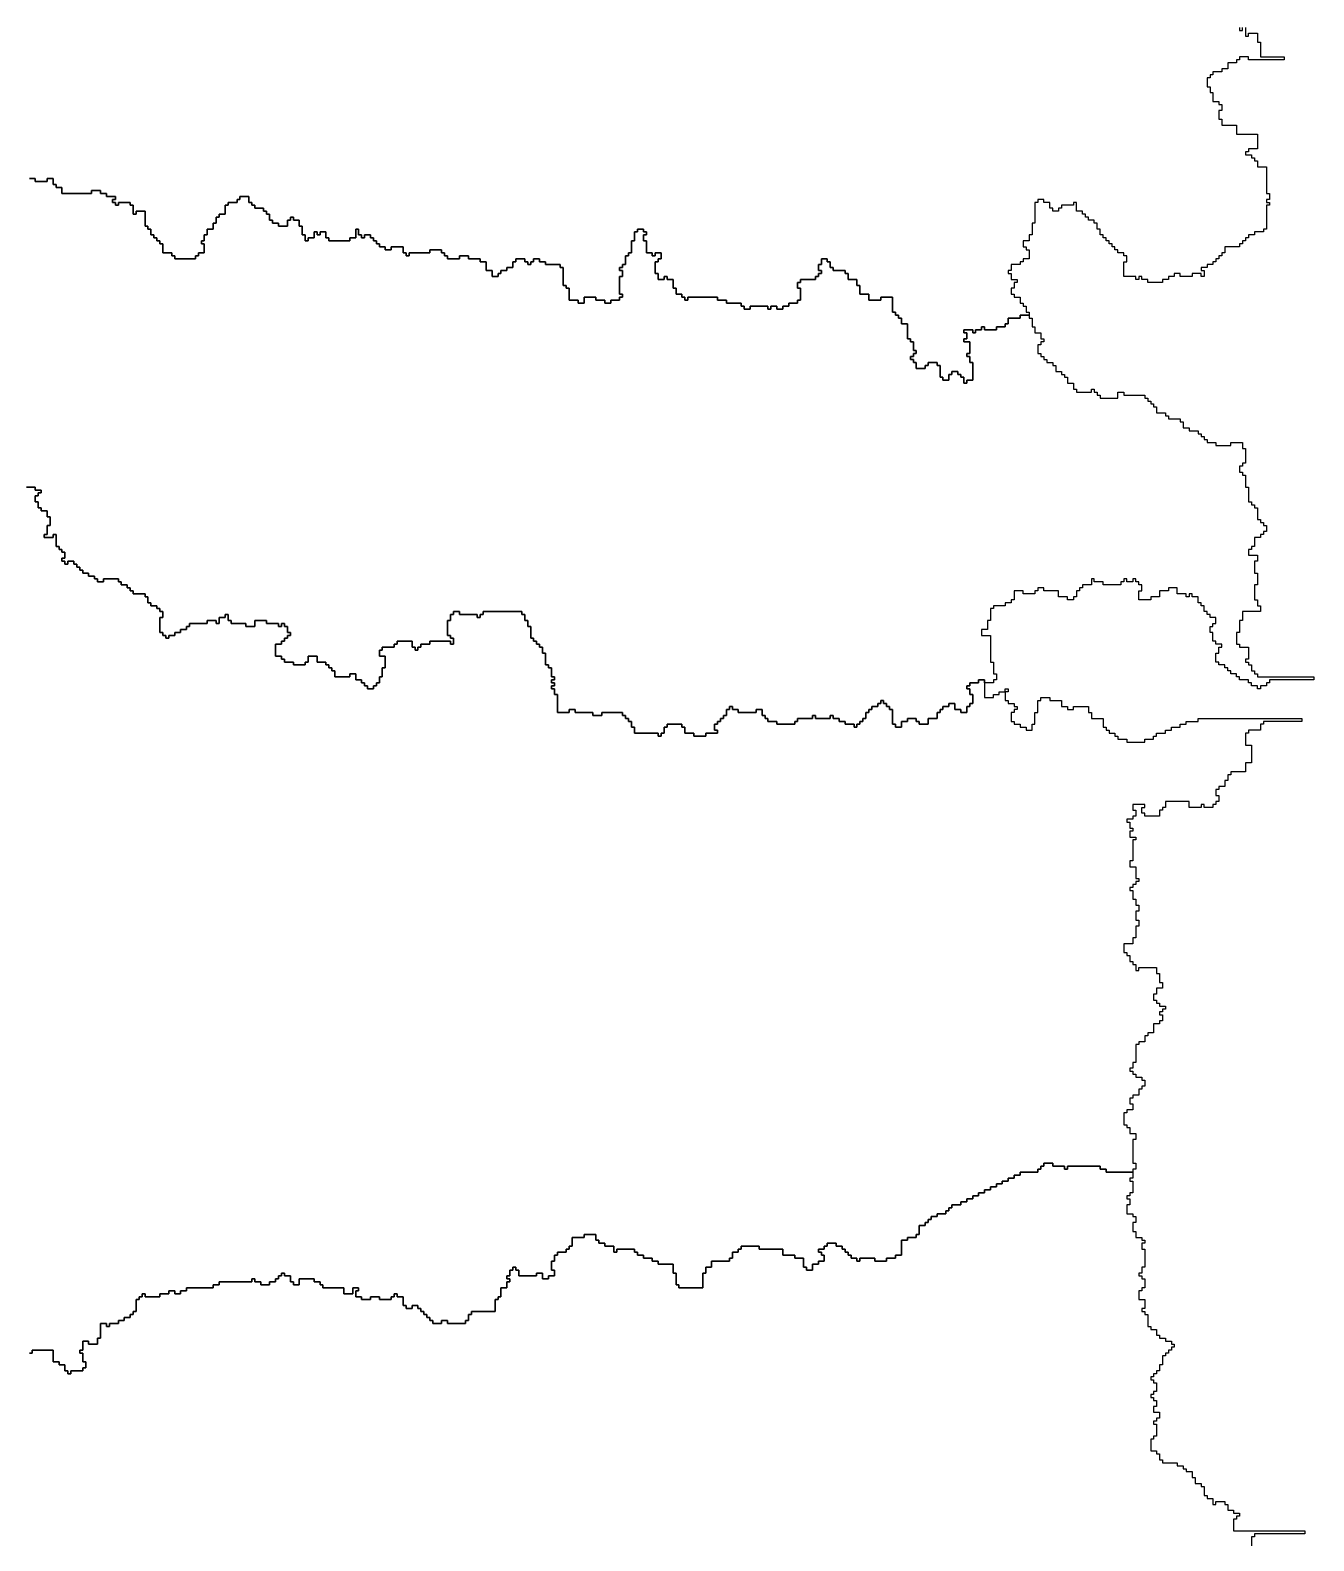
# Model space of a CAD drawing. Header units: inches. Extents: x -98695 to 376223, y 1122520 to 1501782.
# Drawn here: x 361642 to 374989, y 1188461 to 1204172 of the extents above; entities that cross this region are included whole.
import ezdxf

# ---------------------------------------------------------------- set-up
doc = ezdxf.new("R2010")
doc.units = ezdxf.units.IN
doc.header["$MEASUREMENT"] = 0
doc.layers.add('subs1', color=7, linetype='Continuous', true_color=0xc8dcf7)

msp = doc.modelspace()

# ---------------------------------------------------------------- linework, layer by layer
at = {"layer": 'subs1'}
for points in [[(374280, 1204202), (374280, 1204110), (374311, 1204110), (374311, 1204140), (374403, 1204140), (374403, 1204048), (374434, 1204048), (374434, 1203894), (374681, 1203894), (374681, 1203863), (374311, 1203863), (374311, 1203894), (374218, 1203894), (374218, 1203863), (374187, 1203863), (374187, 1203832), (374095, 1203832), (374095, 1203770), (374033, 1203770), (374033, 1203739), (373940, 1203739), (373940, 1203709), (373910, 1203709), (373910, 1203678), (373879, 1203678), (373879, 1203585), (373910, 1203585), (373910, 1203523), (373940, 1203523), (373940, 1203431), (374002, 1203431), (374002, 1203400), (374033, 1203400), (374033, 1203338), (374002, 1203338), (374002, 1203246), (374033, 1203246), (374033, 1203184), (374187, 1203184), (374187, 1203092), (374403, 1203092), (374403, 1202937), (374311, 1202937), (374311, 1202907), (374280, 1202907), (374280, 1202876), (374341, 1202876), (374341, 1202845), (374372, 1202845), (374372, 1202814), (374403, 1202814), (374403, 1202752), (374496, 1202752), (374496, 1202475), (374527, 1202475), (374527, 1202413), (374496, 1202413), (374496, 1202382), (374527, 1202382), (374527, 1202351), (374496, 1202351), (374496, 1202104), (374465, 1202104), (374465, 1202074), (374372, 1202074), (374372, 1202043), (374311, 1202043), (374311, 1202012), (374280, 1202012), (374280, 1201981), (374249, 1201981), (374249, 1201950), (374218, 1201950), (374218, 1201919), (374064, 1201919), (374064, 1201858), (374033, 1201858), (374033, 1201827), (374002, 1201827), (374002, 1201796), (373971, 1201796), (373971, 1201765), (373940, 1201765), (373940, 1201734), (373879, 1201734), (373879, 1201703), (373817, 1201703), (373817, 1201673), (373848, 1201673), (373848, 1201611), (373817, 1201611), (373817, 1201642), (373724, 1201642), (373724, 1201611), (373601, 1201611), (373601, 1201642), (373539, 1201642), (373539, 1201611), (373478, 1201611), (373478, 1201580), (373416, 1201580), (373416, 1201549), (373262, 1201549), (373262, 1201580), (373200, 1201580), (373200, 1201611), (373169, 1201611), (373169, 1201580), (373138, 1201580), (373138, 1201611), (373015, 1201611), (373015, 1201765), (373046, 1201765), (373046, 1201827), (373015, 1201827), (373015, 1201858), (372953, 1201858), (372953, 1201889), (372922, 1201889), (372922, 1201919), (372892, 1201919), (372892, 1201950), (372861, 1201950), (372861, 1201981), (372830, 1201981), (372830, 1202012), (372799, 1202012), (372799, 1202043), (372768, 1202043), (372768, 1202104), (372737, 1202104), (372737, 1202166), (372707, 1202166), (372707, 1202197), (372645, 1202197), (372645, 1202228), (372614, 1202228), (372614, 1202259), (372583, 1202259), (372583, 1202290), (372521, 1202290), (372521, 1202382), (372491, 1202382), (372491, 1202351), (372367, 1202351), (372367, 1202320), (372336, 1202320), (372336, 1202290), (372275, 1202290), (372275, 1202320), (372244, 1202320), (372244, 1202382), (372182, 1202382), (372182, 1202413), (372120, 1202413), (372120, 1202382), (372090, 1202382), (372090, 1202166), (372059, 1202166), (372059, 1202043), (372028, 1202043), (372028, 1201981), (371966, 1201981), (371966, 1201919), (371997, 1201919), (371997, 1201889), (372028, 1201889), (372028, 1201796), (371966, 1201796), (371966, 1201765), (371935, 1201765), (371935, 1201734), (371843, 1201734), (371843, 1201673), (371812, 1201673), (371812, 1201642), (371843, 1201642), (371843, 1201580), (371905, 1201580), (371905, 1201549), (371874, 1201549), (371874, 1201488), (371843, 1201488), (371843, 1201426), (371874, 1201426), (371874, 1201395), (371935, 1201395), (371935, 1201333), (371966, 1201333), (371966, 1201302), (371997, 1201302), (371997, 1201241), (372028, 1201241), (372028, 1201210), (371935, 1201210), (371935, 1201179), (371812, 1201179), (371812, 1201117), (371781, 1201117), (371781, 1201087), (371689, 1201087), (371689, 1201056), (371565, 1201056), (371565, 1201087), (371534, 1201087), (371534, 1201056), (371473, 1201056), (371473, 1201025), (371442, 1201025), (371442, 1201056), (371349, 1201056), (371349, 1201025), (371380, 1201025), (371380, 1200963), (371349, 1200963), (371349, 1200932), (371411, 1200932), (371411, 1200809), (371380, 1200809), (371380, 1200778), (371411, 1200778), (371411, 1200716), (371442, 1200716), (371442, 1200531), (371380, 1200531), (371380, 1200500), (371349, 1200500), (371349, 1200562), (371318, 1200562), (371318, 1200593), (371288, 1200593), (371288, 1200624), (371226, 1200624), (371226, 1200593), (371195, 1200593), (371195, 1200531), (371133, 1200531), (371133, 1200562), (371103, 1200562), (371103, 1200686), (371072, 1200686), (371072, 1200716), (370979, 1200716), (370979, 1200686), (370948, 1200686), (370948, 1200655), (370856, 1200655), (370856, 1200716), (370825, 1200716), (370825, 1200747), (370794, 1200747), (370794, 1200778), (370825, 1200778), (370825, 1200809), (370856, 1200809), (370856, 1200840), (370825, 1200840), (370825, 1200932), (370794, 1200932), (370794, 1200963), (370763, 1200963), (370763, 1201117), (370701, 1201117), (370701, 1201179), (370671, 1201179), (370671, 1201210), (370640, 1201210), (370640, 1201241), (370609, 1201241), (370609, 1201395), (370486, 1201395), (370486, 1201364), (370362, 1201364), (370362, 1201426), (370270, 1201426), (370270, 1201518), (370239, 1201518), (370239, 1201580), (370146, 1201580), (370146, 1201642), (370115, 1201642), (370115, 1201673), (369992, 1201673), (369992, 1201703), (369961, 1201703), (369961, 1201765), (369930, 1201765), (369930, 1201796), (369869, 1201796), (369869, 1201734), (369838, 1201734), (369838, 1201673), (369869, 1201673), (369869, 1201642), (369838, 1201642), (369838, 1201611), (369807, 1201611), (369807, 1201580), (369653, 1201580), (369653, 1201549), (369622, 1201549), (369622, 1201488), (369653, 1201488), (369653, 1201364), (369622, 1201364), (369622, 1201333), (369529, 1201333), (369529, 1201302), (369468, 1201302), (369468, 1201272), (369406, 1201272), (369406, 1201302), (369344, 1201302), (369344, 1201272), (369313, 1201272), (369313, 1201302), (369128, 1201302), (369128, 1201272), (369067, 1201272), (369067, 1201302), (369036, 1201302), (369036, 1201333), (368882, 1201333), (368882, 1201364), (368789, 1201364), (368789, 1201395), (368481, 1201395), (368481, 1201364), (368450, 1201364), (368450, 1201395), (368419, 1201395), (368419, 1201426), (368357, 1201426), (368357, 1201488), (368326, 1201488), (368326, 1201580), (368265, 1201580), (368265, 1201611), (368234, 1201611), (368234, 1201580), (368172, 1201580), (368172, 1201642), (368141, 1201642), (368141, 1201765), (368172, 1201765), (368172, 1201796), (368203, 1201796), (368203, 1201858), (368141, 1201858), (368141, 1201827), (368110, 1201827), (368110, 1201858), (368049, 1201858), (368049, 1201981), (368018, 1201981), (368018, 1202043), (368049, 1202043), (368049, 1202074), (368018, 1202074), (368018, 1202104), (367956, 1202104), (367956, 1202074), (367925, 1202074), (367925, 1201981), (367894, 1201981), (367894, 1201858), (367864, 1201858), (367864, 1201827), (367833, 1201827), (367833, 1201734), (367802, 1201734), (367802, 1201703), (367771, 1201703), (367771, 1201673), (367802, 1201673), (367802, 1201611), (367771, 1201611), (367771, 1201426), (367802, 1201426), (367802, 1201395), (367771, 1201395), (367771, 1201364), (367679, 1201364), (367679, 1201333), (367617, 1201333), (367617, 1201364), (367524, 1201364), (367524, 1201395), (367401, 1201395), (367401, 1201333), (367339, 1201333), (367339, 1201364), (367247, 1201364), (367247, 1201488), (367216, 1201488), (367216, 1201518), (367185, 1201518), (367185, 1201703), (367154, 1201703), (367154, 1201734), (367000, 1201734), (367000, 1201765), (366938, 1201765), (366938, 1201796), (366876, 1201796), (366876, 1201765), (366846, 1201765), (366846, 1201734), (366815, 1201734), (366815, 1201765), (366784, 1201765), (366784, 1201796), (366691, 1201796), (366691, 1201765), (366661, 1201765), (366661, 1201703), (366599, 1201703), (366599, 1201673), (366537, 1201673), (366537, 1201642), (366506, 1201642), (366506, 1201611), (366445, 1201611), (366445, 1201673), (366383, 1201673), (366383, 1201765), (366321, 1201765), (366321, 1201796), (366198, 1201796), (366198, 1201827), (366105, 1201827), (366105, 1201796), (365982, 1201796), (365982, 1201827), (365951, 1201827), (365951, 1201858), (365920, 1201858), (365920, 1201889), (365797, 1201889), (365797, 1201858), (365581, 1201858), (365581, 1201827), (365550, 1201827), (365550, 1201858), (365519, 1201858), (365519, 1201919), (365396, 1201919), (365396, 1201889), (365334, 1201889), (365334, 1201919), (365272, 1201919), (365272, 1201950), (365242, 1201950), (365242, 1201981), (365211, 1201981), (365211, 1202012), (365180, 1202012), (365180, 1202043), (365118, 1202043), (365118, 1202012), (365087, 1202012), (365087, 1202043), (365057, 1202043), (365057, 1202104), (365026, 1202104), (365026, 1202012), (364964, 1202012), (364964, 1201981), (364748, 1201981), (364748, 1202012), (364717, 1202012), (364717, 1202074), (364656, 1202074), (364656, 1202043), (364625, 1202043), (364625, 1202074), (364594, 1202074), (364594, 1202012), (364532, 1202012), (364532, 1201981), (364501, 1201981), (364501, 1202043), (364470, 1202043), (364470, 1202135), (364440, 1202135), (364440, 1202197), (364378, 1202197), (364378, 1202228), (364347, 1202228), (364347, 1202197), (364316, 1202197), (364316, 1202135), (364224, 1202135), (364224, 1202166), (364162, 1202166), (364162, 1202197), (364131, 1202197), (364131, 1202259), (364100, 1202259), (364100, 1202290), (364069, 1202290), (364069, 1202320), (363977, 1202320), (363977, 1202351), (363946, 1202351), (363946, 1202382), (363915, 1202382), (363915, 1202444), (363823, 1202444), (363823, 1202413), (363792, 1202413), (363792, 1202382), (363699, 1202382), (363699, 1202351), (363668, 1202351), (363668, 1202259), (363607, 1202259), (363607, 1202228), (363576, 1202228), (363576, 1202166), (363545, 1202166), (363545, 1202104), (363483, 1202104), (363483, 1202043), (363452, 1202043), (363452, 1201981), (363422, 1201981), (363422, 1201950), (363452, 1201950), (363452, 1201858), (363391, 1201858), (363391, 1201827), (363360, 1201827), (363360, 1201796), (363144, 1201796), (363144, 1201827), (363113, 1201827), (363113, 1201858), (363021, 1201858), (363021, 1201950), (362990, 1201950), (362990, 1201981), (362959, 1201981), (362959, 1202012), (362928, 1202012), (362928, 1202043), (362897, 1202043), (362897, 1202104), (362866, 1202104), (362866, 1202135), (362836, 1202135), (362836, 1202290), (362743, 1202290), (362743, 1202259), (362712, 1202259), (362712, 1202351), (362681, 1202351), (362681, 1202382), (362558, 1202382), (362558, 1202351), (362527, 1202351), (362527, 1202382), (362496, 1202382), (362496, 1202413), (362527, 1202413), (362527, 1202444), (362435, 1202444), (362435, 1202475), (362373, 1202475), (362373, 1202506), (362280, 1202506), (362280, 1202475), (361972, 1202475), (361972, 1202536), (361910, 1202536), (361910, 1202567), (361879, 1202567), (361879, 1202629), (361818, 1202629), (361818, 1202598), (361694, 1202598), (361694, 1202629), (361633, 1202629)], [(374218, 1204202), (374218, 1204171), (374249, 1204171), (374249, 1204202)], [(361633, 1202629), (361694, 1202629), (361694, 1202598), (361818, 1202598), (361818, 1202629), (361879, 1202629), (361879, 1202567), (361910, 1202567), (361910, 1202536), (361972, 1202536), (361972, 1202475), (362280, 1202475), (362280, 1202506), (362373, 1202506), (362373, 1202475), (362435, 1202475), (362435, 1202444), (362527, 1202444), (362527, 1202413), (362496, 1202413), (362496, 1202382), (362527, 1202382), (362527, 1202351), (362558, 1202351), (362558, 1202382), (362681, 1202382), (362681, 1202351), (362712, 1202351), (362712, 1202259), (362743, 1202259), (362743, 1202290), (362836, 1202290), (362836, 1202135), (362866, 1202135), (362866, 1202104), (362897, 1202104), (362897, 1202043), (362928, 1202043), (362928, 1202012), (362959, 1202012), (362959, 1201981), (362990, 1201981), (362990, 1201950), (363021, 1201950), (363021, 1201858), (363113, 1201858), (363113, 1201827), (363144, 1201827), (363144, 1201796), (363360, 1201796), (363360, 1201827), (363391, 1201827), (363391, 1201858), (363452, 1201858), (363452, 1201950), (363422, 1201950), (363422, 1201981), (363452, 1201981), (363452, 1202043), (363483, 1202043), (363483, 1202104), (363545, 1202104), (363545, 1202166), (363576, 1202166), (363576, 1202228), (363607, 1202228), (363607, 1202259), (363668, 1202259), (363668, 1202351), (363699, 1202351), (363699, 1202382), (363792, 1202382), (363792, 1202413), (363823, 1202413), (363823, 1202444), (363915, 1202444), (363915, 1202382), (363946, 1202382), (363946, 1202351), (363977, 1202351), (363977, 1202320), (364069, 1202320), (364069, 1202290), (364100, 1202290), (364100, 1202259), (364131, 1202259), (364131, 1202197), (364162, 1202197), (364162, 1202166), (364224, 1202166), (364224, 1202135), (364316, 1202135), (364316, 1202197), (364347, 1202197), (364347, 1202228), (364378, 1202228), (364378, 1202197), (364440, 1202197), (364440, 1202135), (364470, 1202135), (364470, 1202043), (364501, 1202043), (364501, 1201981), (364532, 1201981), (364532, 1202012), (364594, 1202012), (364594, 1202074), (364625, 1202074), (364625, 1202043), (364656, 1202043), (364656, 1202074), (364717, 1202074), (364717, 1202012), (364748, 1202012), (364748, 1201981), (364964, 1201981), (364964, 1202012), (365026, 1202012), (365026, 1202104), (365057, 1202104), (365057, 1202043), (365087, 1202043), (365087, 1202012), (365118, 1202012), (365118, 1202043), (365180, 1202043), (365180, 1202012), (365211, 1202012), (365211, 1201981), (365242, 1201981), (365242, 1201950), (365272, 1201950), (365272, 1201919), (365334, 1201919), (365334, 1201889), (365396, 1201889), (365396, 1201919), (365519, 1201919), (365519, 1201858), (365550, 1201858), (365550, 1201827), (365581, 1201827), (365581, 1201858), (365797, 1201858), (365797, 1201889), (365920, 1201889), (365920, 1201858), (365951, 1201858), (365951, 1201827), (365982, 1201827), (365982, 1201796), (366105, 1201796), (366105, 1201827), (366198, 1201827), (366198, 1201796), (366321, 1201796), (366321, 1201765), (366383, 1201765), (366383, 1201673), (366445, 1201673), (366445, 1201611), (366506, 1201611), (366506, 1201642), (366537, 1201642), (366537, 1201673), (366599, 1201673), (366599, 1201703), (366661, 1201703), (366661, 1201765), (366691, 1201765), (366691, 1201796), (366784, 1201796), (366784, 1201765), (366815, 1201765), (366815, 1201734), (366846, 1201734), (366846, 1201765), (366876, 1201765), (366876, 1201796), (366938, 1201796), (366938, 1201765), (367000, 1201765), (367000, 1201734), (367154, 1201734), (367154, 1201703), (367185, 1201703), (367185, 1201518), (367216, 1201518), (367216, 1201488), (367247, 1201488), (367247, 1201364), (367339, 1201364), (367339, 1201333), (367401, 1201333), (367401, 1201395), (367524, 1201395), (367524, 1201364), (367617, 1201364), (367617, 1201333), (367679, 1201333), (367679, 1201364), (367771, 1201364), (367771, 1201395), (367802, 1201395), (367802, 1201426), (367771, 1201426), (367771, 1201611), (367802, 1201611), (367802, 1201673), (367771, 1201673), (367771, 1201703), (367802, 1201703), (367802, 1201734), (367833, 1201734), (367833, 1201827), (367864, 1201827), (367864, 1201858), (367894, 1201858), (367894, 1201981), (367925, 1201981), (367925, 1202074), (367956, 1202074), (367956, 1202104), (368018, 1202104), (368018, 1202074), (368049, 1202074), (368049, 1202043), (368018, 1202043), (368018, 1201981), (368049, 1201981), (368049, 1201858), (368110, 1201858), (368110, 1201827), (368141, 1201827), (368141, 1201858), (368203, 1201858), (368203, 1201796), (368172, 1201796), (368172, 1201765), (368141, 1201765), (368141, 1201642), (368172, 1201642), (368172, 1201580), (368234, 1201580), (368234, 1201611), (368265, 1201611), (368265, 1201580), (368326, 1201580), (368326, 1201488), (368357, 1201488), (368357, 1201426), (368419, 1201426), (368419, 1201395), (368450, 1201395), (368450, 1201364), (368481, 1201364), (368481, 1201395), (368789, 1201395), (368789, 1201364), (368882, 1201364), (368882, 1201333), (369036, 1201333), (369036, 1201302), (369067, 1201302), (369067, 1201272), (369128, 1201272), (369128, 1201302), (369313, 1201302), (369313, 1201272), (369344, 1201272), (369344, 1201302), (369406, 1201302), (369406, 1201272), (369468, 1201272), (369468, 1201302), (369529, 1201302), (369529, 1201333), (369622, 1201333), (369622, 1201364), (369653, 1201364), (369653, 1201488), (369622, 1201488), (369622, 1201549), (369653, 1201549), (369653, 1201580), (369807, 1201580), (369807, 1201611), (369838, 1201611), (369838, 1201642), (369869, 1201642), (369869, 1201673), (369838, 1201673), (369838, 1201734), (369869, 1201734), (369869, 1201796), (369930, 1201796), (369930, 1201765), (369961, 1201765), (369961, 1201703), (369992, 1201703), (369992, 1201673), (370115, 1201673), (370115, 1201642), (370146, 1201642), (370146, 1201580), (370239, 1201580), (370239, 1201518), (370270, 1201518), (370270, 1201426), (370362, 1201426), (370362, 1201364), (370486, 1201364), (370486, 1201395), (370609, 1201395), (370609, 1201241), (370640, 1201241), (370640, 1201210), (370671, 1201210), (370671, 1201179), (370701, 1201179), (370701, 1201117), (370763, 1201117), (370763, 1200963), (370794, 1200963), (370794, 1200932), (370825, 1200932), (370825, 1200840), (370856, 1200840), (370856, 1200809), (370825, 1200809), (370825, 1200778), (370794, 1200778), (370794, 1200747), (370825, 1200747), (370825, 1200716), (370856, 1200716), (370856, 1200655), (370948, 1200655), (370948, 1200686), (370979, 1200686), (370979, 1200716), (371072, 1200716), (371072, 1200686), (371103, 1200686), (371103, 1200562), (371133, 1200562), (371133, 1200531), (371195, 1200531), (371195, 1200593), (371226, 1200593), (371226, 1200624), (371288, 1200624), (371288, 1200593), (371318, 1200593), (371318, 1200562), (371349, 1200562), (371349, 1200500), (371380, 1200500), (371380, 1200531), (371442, 1200531), (371442, 1200716), (371411, 1200716), (371411, 1200778), (371380, 1200778), (371380, 1200809), (371411, 1200809), (371411, 1200932), (371349, 1200932), (371349, 1200963), (371380, 1200963), (371380, 1201025), (371349, 1201025), (371349, 1201056), (371442, 1201056), (371442, 1201025), (371473, 1201025), (371473, 1201056), (371534, 1201056), (371534, 1201087), (371565, 1201087), (371565, 1201056), (371689, 1201056), (371689, 1201087), (371781, 1201087), (371781, 1201117), (371812, 1201117), (371812, 1201179), (371935, 1201179), (371935, 1201210), (372028, 1201210), (372028, 1201179), (372059, 1201179), (372059, 1201087), (372090, 1201087), (372090, 1201025), (372151, 1201025), (372151, 1200963), (372182, 1200963), (372182, 1200932), (372151, 1200932), (372151, 1200901), (372120, 1200901), (372120, 1200809), (372151, 1200809), (372151, 1200778), (372182, 1200778), (372182, 1200747), (372213, 1200747), (372213, 1200716), (372275, 1200716), (372275, 1200686), (372306, 1200686), (372306, 1200624), (372367, 1200624), (372367, 1200593), (372398, 1200593), (372398, 1200562), (372429, 1200562), (372429, 1200500), (372491, 1200500), (372491, 1200439), (372521, 1200439), (372521, 1200408), (372676, 1200408), (372676, 1200439), (372707, 1200439), (372707, 1200408), (372737, 1200408), (372737, 1200377), (372768, 1200377), (372768, 1200346), (372953, 1200346), (372953, 1200408), (373015, 1200408), (373015, 1200377), (373231, 1200377), (373231, 1200346), (373262, 1200346), (373262, 1200315), (373293, 1200315), (373293, 1200285), (373323, 1200285), (373323, 1200254), (373354, 1200254), (373354, 1200192), (373447, 1200192), (373447, 1200161), (373478, 1200161), (373478, 1200130), (373601, 1200130), (373601, 1200099), (373632, 1200099), (373632, 1200038), (373694, 1200038), (373694, 1200007), (373786, 1200007), (373786, 1199976), (373817, 1199976), (373817, 1199945), (373848, 1199945), (373848, 1199914), (373879, 1199914), (373879, 1199884), (373971, 1199884), (373971, 1199853), (374125, 1199853), (374125, 1199884), (374249, 1199884), (374249, 1199822), (374280, 1199822), (374280, 1199668), (374249, 1199668), (374249, 1199637), (374218, 1199637), (374218, 1199575), (374249, 1199575), (374249, 1199544), (374280, 1199544), (374280, 1199421), (374311, 1199421), (374311, 1199267), (374341, 1199267), (374341, 1199236), (374372, 1199236), (374372, 1199205), (374403, 1199205), (374403, 1199082), (374434, 1199082), (374434, 1199051), (374465, 1199051), (374465, 1199020), (374496, 1199020), (374496, 1198958), (374465, 1198958), (374465, 1198927), (374434, 1198927), (374434, 1198896), (374372, 1198896), (374372, 1198804), (374341, 1198804), (374341, 1198773), (374311, 1198773), (374311, 1198711), (374403, 1198711), (374403, 1198650), (374372, 1198650), (374372, 1198526), (374403, 1198526), (374403, 1198403), (374372, 1198403), (374372, 1198249), (374403, 1198249), (374403, 1198187), (374434, 1198187), (374434, 1198125), (374249, 1198125), (374249, 1198033), (374218, 1198033), (374218, 1197909), (374187, 1197909), (374187, 1197786), (374218, 1197786), (374218, 1197755), (374311, 1197755), (374311, 1197632), (374280, 1197632), (374280, 1197601), (374311, 1197601), (374311, 1197570), (374341, 1197570), (374341, 1197508), (374372, 1197508), (374372, 1197477), (374403, 1197477), (374403, 1197447), (374989, 1197447), (374989, 1197416), (374527, 1197416), (374527, 1197385), (374496, 1197385), (374496, 1197354), (374434, 1197354), (374434, 1197323), (374403, 1197323), (374403, 1197354), (374341, 1197354), (374341, 1197385), (374311, 1197385), (374311, 1197416), (374218, 1197416), (374218, 1197447), (374187, 1197447), (374187, 1197477), (374125, 1197477), (374125, 1197508), (374095, 1197508), (374095, 1197539), (374064, 1197539), (374064, 1197570), (374002, 1197570), (374002, 1197601), (373971, 1197601), (373971, 1197693), (374002, 1197693), (374002, 1197755), (374033, 1197755), (374033, 1197786), (373971, 1197786), (373971, 1197817), (373940, 1197817), (373940, 1197909), (373910, 1197909), (373910, 1197971), (373940, 1197971), (373940, 1198002), (373971, 1198002), (373971, 1198064), (373910, 1198064), (373910, 1198094), (373879, 1198094), (373879, 1198125), (373848, 1198125), (373848, 1198187), (373817, 1198187), (373817, 1198218), (373786, 1198218), (373786, 1198279), (373724, 1198279), (373724, 1198310), (373694, 1198310), (373694, 1198279), (373663, 1198279), (373663, 1198310), (373570, 1198310), (373570, 1198372), (373478, 1198372), (373478, 1198341), (373385, 1198341), (373385, 1198279), (373293, 1198279), (373293, 1198249), (373169, 1198249), (373169, 1198341), (373200, 1198341), (373200, 1198403), (373169, 1198403), (373169, 1198434), (373138, 1198434), (373138, 1198465), (373108, 1198465), (373108, 1198434), (373046, 1198434), (373046, 1198465), (373015, 1198465), (373015, 1198434), (372984, 1198434), (372984, 1198403), (372799, 1198403), (372799, 1198434), (372707, 1198434), (372707, 1198465), (372676, 1198465), (372676, 1198403), (372583, 1198403), (372583, 1198372), (372552, 1198372), (372552, 1198341), (372521, 1198341), (372521, 1198279), (372491, 1198279), (372491, 1198249), (372429, 1198249), (372429, 1198279), (372336, 1198279), (372336, 1198341), (372182, 1198341), (372182, 1198372), (372120, 1198372), (372120, 1198341), (372090, 1198341), (372090, 1198310), (371966, 1198310), (371966, 1198341), (371874, 1198341), (371874, 1198249), (371843, 1198249), (371843, 1198218), (371781, 1198218), (371781, 1198187), (371658, 1198187), (371658, 1198156), (371627, 1198156), (371627, 1198033), (371596, 1198033), (371596, 1197940), (371534, 1197940), (371534, 1197878), (371627, 1197878), (371627, 1197601), (371658, 1197601), (371658, 1197477), (371689, 1197477), (371689, 1197416), (371658, 1197416), (371658, 1197385), (371565, 1197385), (371565, 1197416), (371504, 1197416), (371504, 1197385), (371411, 1197385), (371411, 1197354), (371380, 1197354), (371380, 1197323), (371411, 1197323), (371411, 1197262), (371442, 1197262), (371442, 1197169), (371411, 1197169), (371411, 1197138), (371380, 1197138), (371380, 1197076), (371318, 1197076), (371318, 1197107), (371257, 1197107), (371257, 1197169), (371195, 1197169), (371195, 1197138), (371133, 1197138), (371133, 1197107), (371103, 1197107), (371103, 1197076), (371072, 1197076), (371072, 1197015), (370979, 1197015), (370979, 1196953), (370887, 1196953), (370887, 1196984), (370856, 1196984), (370856, 1197015), (370763, 1197015), (370763, 1196984), (370701, 1196984), (370701, 1196922), (370640, 1196922), (370640, 1196953), (370609, 1196953), (370609, 1197107), (370578, 1197107), (370578, 1197138), (370547, 1197138), (370547, 1197169), (370516, 1197169), (370516, 1197200), (370486, 1197200), (370486, 1197169), (370455, 1197169), (370455, 1197138), (370393, 1197138), (370393, 1197107), (370362, 1197107), (370362, 1197076), (370331, 1197076), (370331, 1197015), (370300, 1197015), (370300, 1196984), (370270, 1196984), (370270, 1196953), (370239, 1196953), (370239, 1196922), (370208, 1196922), (370208, 1196953), (370115, 1196953), (370115, 1196984), (370054, 1196984), (370054, 1197015), (369992, 1197015), (369992, 1197046), (369961, 1197046), (369961, 1197015), (369807, 1197015), (369807, 1197046), (369776, 1197046), (369776, 1197015), (369622, 1197015), (369622, 1196984), (369591, 1196984), (369591, 1196953), (369406, 1196953), (369406, 1196984), (369313, 1196984), (369313, 1197015), (369283, 1197015), (369283, 1197046), (369252, 1197046), (369252, 1197107), (369190, 1197107), (369190, 1197076), (369005, 1197076), (369005, 1197107), (368943, 1197107), (368943, 1197138), (368912, 1197138), (368912, 1197107), (368882, 1197107), (368882, 1197046), (368851, 1197046), (368851, 1197015), (368820, 1197015), (368820, 1196984), (368789, 1196984), (368789, 1196953), (368758, 1196953), (368758, 1196891), (368789, 1196891), (368789, 1196861), (368666, 1196861), (368666, 1196830), (368542, 1196830), (368542, 1196861), (368450, 1196861), (368450, 1196922), (368419, 1196922), (368419, 1196953), (368265, 1196953), (368265, 1196922), (368234, 1196922), (368234, 1196861), (368203, 1196861), (368203, 1196830), (368172, 1196830), (368172, 1196861), (367925, 1196861), (367925, 1196922), (367894, 1196922), (367894, 1196984), (367864, 1196984), (367864, 1197015), (367833, 1197015), (367833, 1197046), (367802, 1197046), (367802, 1197076), (367586, 1197076), (367586, 1197046), (367493, 1197046), (367493, 1197076), (367308, 1197076), (367308, 1197107), (367247, 1197107), (367247, 1197076), (367123, 1197076), (367123, 1197262), (367092, 1197262), (367092, 1197323), (367062, 1197323), (367062, 1197354), (367092, 1197354), (367092, 1197385), (367062, 1197385), (367062, 1197416), (367092, 1197416), (367092, 1197447), (367062, 1197447), (367062, 1197539), (367031, 1197539), (367031, 1197570), (367000, 1197570), (367000, 1197693), (366969, 1197693), (366969, 1197755), (366938, 1197755), (366938, 1197786), (366907, 1197786), (366907, 1197817), (366876, 1197817), (366876, 1197848), (366846, 1197848), (366846, 1197971), (366815, 1197971), (366815, 1198033), (366784, 1198033), (366784, 1198094), (366753, 1198094), (366753, 1198125), (366352, 1198125), (366352, 1198094), (366321, 1198094), (366321, 1198064), (366290, 1198064), (366290, 1198094), (366105, 1198094), (366105, 1198125), (366044, 1198125), (366044, 1198094), (366013, 1198094), (366013, 1198033), (365982, 1198033), (365982, 1197878), (366013, 1197878), (366013, 1197848), (366044, 1197848), (366044, 1197786), (366013, 1197786), (366013, 1197817), (365797, 1197817), (365797, 1197786), (365704, 1197786), (365704, 1197755), (365673, 1197755), (365673, 1197724), (365643, 1197724), (365643, 1197755), (365612, 1197755), (365612, 1197817), (365458, 1197817), (365458, 1197786), (365427, 1197786), (365427, 1197755), (365303, 1197755), (365303, 1197724), (365272, 1197724), (365272, 1197663), (365334, 1197663), (365334, 1197539), (365303, 1197539), (365303, 1197447), (365272, 1197447), (365272, 1197385), (365242, 1197385), (365242, 1197354), (365211, 1197354), (365211, 1197323), (365149, 1197323), (365149, 1197354), (365118, 1197354), (365118, 1197385), (365087, 1197385), (365087, 1197416), (365026, 1197416), (365026, 1197477), (364964, 1197477), (364964, 1197447), (364810, 1197447), (364810, 1197508), (364779, 1197508), (364779, 1197539), (364748, 1197539), (364748, 1197570), (364717, 1197570), (364717, 1197601), (364625, 1197601), (364625, 1197663), (364532, 1197663), (364532, 1197601), (364501, 1197601), (364501, 1197570), (364378, 1197570), (364378, 1197601), (364285, 1197601), (364285, 1197632), (364255, 1197632), (364255, 1197663), (364193, 1197663), (364193, 1197786), (364255, 1197786), (364255, 1197817), (364285, 1197817), (364285, 1197848), (364316, 1197848), (364316, 1197878), (364347, 1197878), (364347, 1197909), (364316, 1197909), (364316, 1197971), (364285, 1197971), (364285, 1198002), (364255, 1198002), (364255, 1197971), (364224, 1197971), (364224, 1198002), (364100, 1198002), (364100, 1198033), (363977, 1198033), (363977, 1197971), (363884, 1197971), (363884, 1198002), (363730, 1198002), (363730, 1198033), (363699, 1198033), (363699, 1198094), (363668, 1198094), (363668, 1198064), (363607, 1198064), (363607, 1198002), (363576, 1198002), (363576, 1198033), (363483, 1198033), (363483, 1198002), (363298, 1198002), (363298, 1197971), (363267, 1197971), (363267, 1197940), (363206, 1197940), (363206, 1197909), (363144, 1197909), (363144, 1197878), (363082, 1197878), (363082, 1197848), (363051, 1197848), (363051, 1197878), (363021, 1197878), (363021, 1197909), (362990, 1197909), (362990, 1198064), (363021, 1198064), (363021, 1198125), (362990, 1198125), (362990, 1198156), (362959, 1198156), (362959, 1198187), (362897, 1198187), (362897, 1198218), (362866, 1198218), (362866, 1198279), (362836, 1198279), (362836, 1198310), (362712, 1198310), (362712, 1198341), (362681, 1198341), (362681, 1198372), (362650, 1198372), (362650, 1198403), (362589, 1198403), (362589, 1198434), (362558, 1198434), (362558, 1198465), (362404, 1198465), (362404, 1198434), (362342, 1198434), (362342, 1198465), (362311, 1198465), (362311, 1198495), (362249, 1198495), (362249, 1198526), (362188, 1198526), (362188, 1198557), (362157, 1198557), (362157, 1198588), (362126, 1198588), (362126, 1198619), (362095, 1198619), (362095, 1198650), (362034, 1198650), (362034, 1198619), (362003, 1198619), (362003, 1198650), (361972, 1198650), (361972, 1198680), (362003, 1198680), (362003, 1198742), (361972, 1198742), (361972, 1198773), (361941, 1198773), (361941, 1198804), (361910, 1198804), (361910, 1198927), (361879, 1198927), (361879, 1198896), (361787, 1198896), (361787, 1198927), (361818, 1198927), (361818, 1199020), (361848, 1199020), (361848, 1199112), (361818, 1199112), (361818, 1199174), (361756, 1199174), (361756, 1199205), (361725, 1199205), (361725, 1199267), (361694, 1199267), (361694, 1199328), (361725, 1199328), (361725, 1199359), (361756, 1199359), (361756, 1199390), (361694, 1199390), (361694, 1199421), (361602, 1199421)], [(361602, 1199421), (361694, 1199421), (361694, 1199390), (361756, 1199390), (361756, 1199359), (361725, 1199359), (361725, 1199328), (361694, 1199328), (361694, 1199267), (361725, 1199267), (361725, 1199205), (361756, 1199205), (361756, 1199174), (361818, 1199174), (361818, 1199112), (361848, 1199112), (361848, 1199020), (361818, 1199020), (361818, 1198927), (361787, 1198927), (361787, 1198896), (361879, 1198896), (361879, 1198927), (361910, 1198927), (361910, 1198804), (361941, 1198804), (361941, 1198773), (361972, 1198773), (361972, 1198742), (362003, 1198742), (362003, 1198680), (361972, 1198680), (361972, 1198650), (362003, 1198650), (362003, 1198619), (362034, 1198619), (362034, 1198650), (362095, 1198650), (362095, 1198619), (362126, 1198619), (362126, 1198588), (362157, 1198588), (362157, 1198557), (362188, 1198557), (362188, 1198526), (362249, 1198526), (362249, 1198495), (362311, 1198495), (362311, 1198465), (362342, 1198465), (362342, 1198434), (362404, 1198434), (362404, 1198465), (362558, 1198465), (362558, 1198434), (362589, 1198434), (362589, 1198403), (362650, 1198403), (362650, 1198372), (362681, 1198372), (362681, 1198341), (362712, 1198341), (362712, 1198310), (362836, 1198310), (362836, 1198279), (362866, 1198279), (362866, 1198218), (362897, 1198218), (362897, 1198187), (362959, 1198187), (362959, 1198156), (362990, 1198156), (362990, 1198125), (363021, 1198125), (363021, 1198064), (362990, 1198064), (362990, 1197909), (363021, 1197909), (363021, 1197878), (363051, 1197878), (363051, 1197848), (363082, 1197848), (363082, 1197878), (363144, 1197878), (363144, 1197909), (363206, 1197909), (363206, 1197940), (363267, 1197940), (363267, 1197971), (363298, 1197971), (363298, 1198002), (363483, 1198002), (363483, 1198033), (363576, 1198033), (363576, 1198002), (363607, 1198002), (363607, 1198064), (363668, 1198064), (363668, 1198094), (363699, 1198094), (363699, 1198033), (363730, 1198033), (363730, 1198002), (363884, 1198002), (363884, 1197971), (363977, 1197971), (363977, 1198033), (364100, 1198033), (364100, 1198002), (364224, 1198002), (364224, 1197971), (364255, 1197971), (364255, 1198002), (364285, 1198002), (364285, 1197971), (364316, 1197971), (364316, 1197909), (364347, 1197909), (364347, 1197878), (364316, 1197878), (364316, 1197848), (364285, 1197848), (364285, 1197817), (364255, 1197817), (364255, 1197786), (364193, 1197786), (364193, 1197663), (364255, 1197663), (364255, 1197632), (364285, 1197632), (364285, 1197601), (364378, 1197601), (364378, 1197570), (364501, 1197570), (364501, 1197601), (364532, 1197601), (364532, 1197663), (364625, 1197663), (364625, 1197601), (364717, 1197601), (364717, 1197570), (364748, 1197570), (364748, 1197539), (364779, 1197539), (364779, 1197508), (364810, 1197508), (364810, 1197447), (364964, 1197447), (364964, 1197477), (365026, 1197477), (365026, 1197416), (365087, 1197416), (365087, 1197385), (365118, 1197385), (365118, 1197354), (365149, 1197354), (365149, 1197323), (365211, 1197323), (365211, 1197354), (365242, 1197354), (365242, 1197385), (365272, 1197385), (365272, 1197447), (365303, 1197447), (365303, 1197539), (365334, 1197539), (365334, 1197663), (365272, 1197663), (365272, 1197724), (365303, 1197724), (365303, 1197755), (365427, 1197755), (365427, 1197786), (365458, 1197786), (365458, 1197817), (365612, 1197817), (365612, 1197755), (365643, 1197755), (365643, 1197724), (365673, 1197724), (365673, 1197755), (365704, 1197755), (365704, 1197786), (365797, 1197786), (365797, 1197817), (366013, 1197817), (366013, 1197786), (366044, 1197786), (366044, 1197848), (366013, 1197848), (366013, 1197878), (365982, 1197878), (365982, 1198033), (366013, 1198033), (366013, 1198094), (366044, 1198094), (366044, 1198125), (366105, 1198125), (366105, 1198094), (366290, 1198094), (366290, 1198064), (366321, 1198064), (366321, 1198094), (366352, 1198094), (366352, 1198125), (366753, 1198125), (366753, 1198094), (366784, 1198094), (366784, 1198033), (366815, 1198033), (366815, 1197971), (366846, 1197971), (366846, 1197848), (366876, 1197848), (366876, 1197817), (366907, 1197817), (366907, 1197786), (366938, 1197786), (366938, 1197755), (366969, 1197755), (366969, 1197693), (367000, 1197693), (367000, 1197570), (367031, 1197570), (367031, 1197539), (367062, 1197539), (367062, 1197447), (367092, 1197447), (367092, 1197416), (367062, 1197416), (367062, 1197385), (367092, 1197385), (367092, 1197354), (367062, 1197354), (367062, 1197323), (367092, 1197323), (367092, 1197262), (367123, 1197262), (367123, 1197076), (367247, 1197076), (367247, 1197107), (367308, 1197107), (367308, 1197076), (367493, 1197076), (367493, 1197046), (367586, 1197046), (367586, 1197076), (367802, 1197076), (367802, 1197046), (367833, 1197046), (367833, 1197015), (367864, 1197015), (367864, 1196984), (367894, 1196984), (367894, 1196922), (367925, 1196922), (367925, 1196861), (368172, 1196861), (368172, 1196830), (368203, 1196830), (368203, 1196861), (368234, 1196861), (368234, 1196922), (368265, 1196922), (368265, 1196953), (368419, 1196953), (368419, 1196922), (368450, 1196922), (368450, 1196861), (368542, 1196861), (368542, 1196830), (368666, 1196830), (368666, 1196861), (368789, 1196861), (368789, 1196891), (368758, 1196891), (368758, 1196953), (368789, 1196953), (368789, 1196984), (368820, 1196984), (368820, 1197015), (368851, 1197015), (368851, 1197046), (368882, 1197046), (368882, 1197107), (368912, 1197107), (368912, 1197138), (368943, 1197138), (368943, 1197107), (369005, 1197107), (369005, 1197076), (369190, 1197076), (369190, 1197107), (369252, 1197107), (369252, 1197046), (369283, 1197046), (369283, 1197015), (369313, 1197015), (369313, 1196984), (369406, 1196984), (369406, 1196953), (369591, 1196953), (369591, 1196984), (369622, 1196984), (369622, 1197015), (369776, 1197015), (369776, 1197046), (369807, 1197046), (369807, 1197015), (369961, 1197015), (369961, 1197046), (369992, 1197046), (369992, 1197015), (370054, 1197015), (370054, 1196984), (370115, 1196984), (370115, 1196953), (370208, 1196953), (370208, 1196922), (370239, 1196922), (370239, 1196953), (370270, 1196953), (370270, 1196984), (370300, 1196984), (370300, 1197015), (370331, 1197015), (370331, 1197076), (370362, 1197076), (370362, 1197107), (370393, 1197107), (370393, 1197138), (370455, 1197138), (370455, 1197169), (370486, 1197169), (370486, 1197200), (370516, 1197200), (370516, 1197169), (370547, 1197169), (370547, 1197138), (370578, 1197138), (370578, 1197107), (370609, 1197107), (370609, 1196953), (370640, 1196953), (370640, 1196922), (370701, 1196922), (370701, 1196984), (370763, 1196984), (370763, 1197015), (370856, 1197015), (370856, 1196984), (370887, 1196984), (370887, 1196953), (370979, 1196953), (370979, 1197015), (371072, 1197015), (371072, 1197076), (371103, 1197076), (371103, 1197107), (371133, 1197107), (371133, 1197138), (371195, 1197138), (371195, 1197169), (371257, 1197169), (371257, 1197107), (371318, 1197107), (371318, 1197076), (371380, 1197076), (371380, 1197138), (371411, 1197138), (371411, 1197169), (371442, 1197169), (371442, 1197262), (371411, 1197262), (371411, 1197323), (371380, 1197323), (371380, 1197354), (371411, 1197354), (371411, 1197385), (371504, 1197385), (371504, 1197416), (371565, 1197416), (371565, 1197385), (371565, 1197231), (371658, 1197231), (371658, 1197262), (371719, 1197262), (371719, 1197292), (371781, 1197292)], [(371781, 1197292), (371781, 1197200), (371812, 1197200), (371812, 1197169), (371874, 1197169), (371874, 1197138), (371905, 1197138), (371905, 1197107), (371874, 1197107), (371874, 1197076), (371843, 1197076), (371843, 1196984), (371874, 1196984), (371874, 1196953), (371935, 1196953), (371935, 1196922), (371997, 1196922), (371997, 1196891), (372059, 1196891), (372059, 1196953), (372090, 1196953), (372090, 1197076), (372120, 1197076), (372120, 1197200), (372151, 1197200), (372151, 1197231), (372244, 1197231), (372244, 1197200), (372367, 1197200), (372367, 1197138), (372429, 1197138), (372429, 1197107), (372491, 1197107), (372491, 1197138), (372645, 1197138), (372645, 1197076), (372676, 1197076), (372676, 1197015), (372799, 1197015), (372799, 1196922), (372830, 1196922), (372830, 1196891), (372861, 1196891), (372861, 1196861), (372922, 1196861), (372922, 1196830), (372953, 1196830), (372953, 1196799), (373046, 1196799), (373046, 1196768), (373231, 1196768), (373231, 1196799), (373323, 1196799), (373323, 1196830), (373354, 1196830), (373354, 1196861), (373447, 1196861), (373447, 1196891), (373509, 1196891), (373509, 1196922), (373601, 1196922), (373601, 1196953), (373663, 1196953), (373663, 1196984), (373786, 1196984), (373786, 1197015), (374866, 1197015), (374866, 1196984), (374465, 1196984), (374465, 1196953), (374434, 1196953), (374434, 1196891), (374311, 1196891), (374311, 1196861), (374280, 1196861), (374280, 1196737), (374341, 1196737), (374341, 1196552), (374280, 1196552), (374280, 1196460), (374125, 1196460), (374125, 1196429), (374095, 1196429), (374095, 1196367), (374064, 1196367), (374064, 1196305), (374002, 1196305), (374002, 1196274), (373971, 1196274), (373971, 1196213), (374002, 1196213), (374002, 1196151), (373971, 1196151), (373971, 1196120), (373940, 1196120), (373940, 1196089), (373848, 1196089), (373848, 1196120), (373817, 1196120), (373817, 1196089), (373694, 1196089), (373694, 1196151), (373447, 1196151), (373447, 1196089), (373416, 1196089), (373416, 1196059), (373385, 1196059), (373385, 1195997), (373231, 1195997), (373231, 1196028), (373200, 1196028), (373200, 1196089), (373231, 1196089), (373231, 1196120), (373108, 1196120), (373108, 1196059), (373138, 1196059), (373138, 1195997), (373108, 1195997), (373108, 1195966), (373046, 1195966), (373046, 1195935), (373077, 1195935), (373077, 1195873), (373108, 1195873), (373108, 1195843), (373077, 1195843), (373077, 1195781), (373138, 1195781), (373138, 1195750), (373108, 1195750), (373108, 1195534), (373077, 1195534), (373077, 1195472), (373138, 1195472), (373138, 1195349), (373169, 1195349), (373169, 1195318), (373138, 1195318), (373138, 1195287), (373108, 1195287), (373108, 1195256), (373077, 1195256), (373077, 1195226), (373108, 1195226), (373108, 1195133), (373138, 1195133), (373138, 1195071), (373169, 1195071), (373169, 1195010), (373138, 1195010), (373138, 1194917), (373169, 1194917), (373169, 1194855), (373138, 1194855), (373138, 1194732), (373108, 1194732), (373108, 1194670), (373015, 1194670), (373015, 1194578), (373046, 1194578), (373046, 1194547), (373077, 1194547), (373077, 1194485), (373108, 1194485), (373108, 1194454), (373138, 1194454), (373138, 1194393), (373169, 1194393), (373169, 1194424), (373354, 1194424), (373354, 1194362), (373385, 1194362), (373385, 1194269), (373416, 1194269), (373416, 1194208), (373354, 1194208), (373354, 1194146), (373323, 1194146), (373323, 1194084), (373354, 1194084), (373354, 1194053), (373385, 1194053), (373385, 1194023), (373447, 1194023), (373447, 1193992), (373416, 1193992), (373416, 1193961), (373385, 1193961), (373385, 1193930), (373416, 1193930), (373416, 1193868), (373385, 1193868), (373385, 1193838), (373323, 1193838), (373323, 1193745), (373262, 1193745), (373262, 1193714), (373231, 1193714), (373231, 1193652), (373169, 1193652), (373169, 1193622), (373138, 1193622), (373138, 1193437), (373108, 1193437), (373108, 1193375), (373077, 1193375), (373077, 1193344), (373108, 1193344), (373108, 1193313), (373138, 1193313), (373138, 1193282), (373200, 1193282), (373200, 1193251), (373231, 1193251), (373231, 1193190), (373200, 1193190), (373200, 1193159), (373169, 1193159), (373169, 1193097), (373108, 1193097), (373108, 1193066), (373077, 1193066), (373077, 1193005), (373108, 1193005), (373108, 1192943), (373046, 1192943), (373046, 1192912), (373015, 1192912), (373015, 1192789), (373046, 1192789), (373046, 1192758), (373077, 1192758), (373077, 1192696), (373138, 1192696), (373138, 1192635), (373108, 1192635), (373108, 1192388), (373138, 1192388), (373138, 1192326), (373108, 1192326), (373108, 1192295), (372830, 1192295), (372830, 1192326), (372768, 1192326), (372768, 1192357), (372429, 1192357), (372429, 1192326), (372398, 1192326), (372398, 1192357), (372275, 1192357), (372275, 1192388), (372182, 1192388), (372182, 1192357), (372151, 1192357), (372151, 1192326), (372120, 1192326), (372120, 1192295), (371935, 1192295), (371935, 1192264), (371874, 1192264), (371874, 1192234), (371812, 1192234), (371812, 1192203), (371750, 1192203), (371750, 1192172), (371689, 1192172), (371689, 1192141), (371627, 1192141), (371627, 1192110), (371565, 1192110), (371565, 1192079), (371504, 1192079), (371504, 1192048), (371442, 1192048), (371442, 1192018), (371380, 1192018), (371380, 1191987), (371318, 1191987), (371318, 1191956), (371226, 1191956), (371226, 1191925), (371195, 1191925), (371195, 1191894), (371164, 1191894), (371164, 1191863), (371072, 1191863), (371072, 1191833), (371010, 1191833), (371010, 1191802), (370979, 1191802), (370979, 1191771), (370948, 1191771), (370948, 1191740), (370887, 1191740), (370887, 1191647), (370856, 1191647), (370856, 1191617), (370763, 1191617), (370763, 1191586), (370701, 1191586), (370701, 1191431), (370640, 1191431), (370640, 1191401), (370547, 1191401), (370547, 1191370), (370424, 1191370), (370424, 1191401), (370270, 1191401), (370270, 1191370), (370239, 1191370), (370239, 1191401), (370177, 1191401), (370177, 1191431), (370146, 1191431), (370146, 1191462), (370115, 1191462), (370115, 1191493), (370085, 1191493), (370085, 1191524), (370023, 1191524), (370023, 1191555), (369930, 1191555), (369930, 1191524), (369899, 1191524), (369899, 1191493), (369838, 1191493), (369838, 1191462), (369869, 1191462), (369869, 1191431), (369899, 1191431), (369899, 1191370), (369838, 1191370), (369838, 1191339), (369776, 1191339), (369776, 1191277), (369714, 1191277), (369714, 1191308), (369684, 1191308), (369684, 1191401), (369591, 1191401), (369591, 1191431), (369468, 1191431), (369468, 1191493), (369221, 1191493), (369221, 1191524), (369036, 1191524), (369036, 1191493), (369005, 1191493), (369005, 1191462), (368943, 1191462), (368943, 1191401), (368912, 1191401), (368912, 1191370), (368727, 1191370), (368727, 1191308), (368666, 1191308), (368666, 1191246), (368635, 1191246), (368635, 1191092), (368388, 1191092), (368388, 1191123), (368357, 1191123), (368357, 1191246), (368326, 1191246), (368326, 1191339), (368172, 1191339), (368172, 1191370), (368110, 1191370), (368110, 1191401), (368018, 1191401), (368018, 1191431), (367956, 1191431), (367956, 1191462), (367925, 1191462), (367925, 1191493), (367740, 1191493), (367740, 1191462), (367709, 1191462), (367709, 1191524), (367617, 1191524), (367617, 1191555), (367555, 1191555), (367555, 1191586), (367524, 1191586), (367524, 1191647), (367401, 1191647), (367401, 1191617), (367277, 1191617), (367277, 1191524), (367247, 1191524), (367247, 1191493), (367216, 1191493), (367216, 1191462), (367123, 1191462), (367123, 1191431), (367092, 1191431), (367092, 1191370), (367062, 1191370), (367062, 1191277), (367092, 1191277), (367092, 1191216), (367031, 1191216), (367031, 1191185), (366969, 1191185), (366969, 1191246), (366907, 1191246), (366907, 1191216), (366722, 1191216), (366722, 1191277), (366691, 1191277), (366691, 1191308), (366661, 1191308), (366661, 1191277), (366630, 1191277), (366630, 1191216), (366599, 1191216), (366599, 1191185), (366630, 1191185), (366630, 1191154), (366599, 1191154), (366599, 1191092), (366537, 1191092), (366537, 1191000), (366506, 1191000), (366506, 1190969), (366475, 1190969), (366475, 1190845), (366229, 1190845), (366229, 1190815), (366198, 1190815), (366198, 1190753), (366167, 1190753), (366167, 1190722), (365982, 1190722), (365982, 1190753), (365920, 1190753), (365920, 1190722), (365828, 1190722), (365828, 1190753), (365797, 1190753), (365797, 1190784), (365766, 1190784), (365766, 1190815), (365735, 1190815), (365735, 1190845), (365704, 1190845), (365704, 1190876), (365673, 1190876), (365673, 1190907), (365612, 1190907), (365612, 1190876), (365550, 1190876), (365550, 1190907), (365519, 1190907), (365519, 1191000), (365458, 1191000), (365458, 1191030), (365427, 1191030), (365427, 1191000), (365396, 1191000), (365396, 1190969), (365272, 1190969), (365272, 1191000), (365180, 1191000), (365180, 1190969), (365087, 1190969), (365087, 1191000), (365026, 1191000), (365026, 1191061), (365057, 1191061), (365057, 1191092), (364995, 1191092), (364995, 1191030), (364902, 1191030), (364902, 1191092), (364686, 1191092), (364686, 1191123), (364656, 1191123), (364656, 1191154), (364594, 1191154), (364594, 1191185), (364440, 1191185), (364440, 1191123), (364378, 1191123), (364378, 1191154), (364347, 1191154), (364347, 1191216), (364285, 1191216), (364285, 1191246), (364255, 1191246), (364255, 1191216), (364224, 1191216), (364224, 1191185), (364193, 1191185), (364193, 1191154), (364131, 1191154), (364131, 1191123), (364039, 1191123), (364039, 1191154), (363977, 1191154), (363977, 1191185), (363946, 1191185), (363946, 1191154), (363607, 1191154), (363607, 1191123), (363545, 1191123), (363545, 1191092), (363267, 1191092), (363267, 1191061), (363206, 1191061), (363206, 1191030), (363144, 1191030), (363144, 1191061), (363082, 1191061), (363082, 1191030), (362990, 1191030), (362990, 1191000), (362836, 1191000), (362836, 1191030), (362805, 1191030), (362805, 1191000), (362774, 1191000), (362774, 1190969), (362743, 1190969), (362743, 1190845), (362712, 1190845), (362712, 1190815), (362681, 1190815), (362681, 1190784), (362620, 1190784), (362620, 1190753), (362558, 1190753), (362558, 1190722), (362465, 1190722), (362465, 1190691), (362435, 1190691), (362435, 1190722), (362373, 1190722), (362373, 1190568), (362342, 1190568), (362342, 1190506), (362249, 1190506), (362249, 1190537), (362188, 1190537), (362188, 1190444), (362157, 1190444), (362157, 1190414), (362188, 1190414), (362188, 1190321), (362219, 1190321), (362219, 1190259), (362188, 1190259), (362188, 1190228), (362064, 1190228), (362064, 1190198), (362034, 1190198), (362034, 1190228), (362003, 1190228), (362003, 1190290), (361941, 1190290), (361941, 1190321), (361879, 1190321), (361879, 1190444), (361663, 1190444), (361663, 1190414), (361633, 1190414)], [(361633, 1190414), (361663, 1190414), (361663, 1190444), (361879, 1190444), (361879, 1190321), (361941, 1190321), (361941, 1190290), (362003, 1190290), (362003, 1190228), (362034, 1190228), (362034, 1190198), (362064, 1190198), (362064, 1190228), (362188, 1190228), (362188, 1190259), (362219, 1190259), (362219, 1190321), (362188, 1190321), (362188, 1190414), (362157, 1190414), (362157, 1190444), (362188, 1190444), (362188, 1190537), (362249, 1190537), (362249, 1190506), (362342, 1190506), (362342, 1190568), (362373, 1190568), (362373, 1190722), (362435, 1190722), (362435, 1190691), (362465, 1190691), (362465, 1190722), (362558, 1190722), (362558, 1190753), (362620, 1190753), (362620, 1190784), (362681, 1190784), (362681, 1190815), (362712, 1190815), (362712, 1190845), (362743, 1190845), (362743, 1190969), (362774, 1190969), (362774, 1191000), (362805, 1191000), (362805, 1191030), (362836, 1191030), (362836, 1191000), (362990, 1191000), (362990, 1191030), (363082, 1191030), (363082, 1191061), (363144, 1191061), (363144, 1191030), (363206, 1191030), (363206, 1191061), (363267, 1191061), (363267, 1191092), (363545, 1191092), (363545, 1191123), (363607, 1191123), (363607, 1191154), (363946, 1191154), (363946, 1191185), (363977, 1191185), (363977, 1191154), (364039, 1191154), (364039, 1191123), (364131, 1191123), (364131, 1191154), (364193, 1191154), (364193, 1191185), (364224, 1191185), (364224, 1191216), (364255, 1191216), (364255, 1191246), (364285, 1191246), (364285, 1191216), (364347, 1191216), (364347, 1191154), (364378, 1191154), (364378, 1191123), (364440, 1191123), (364440, 1191185), (364594, 1191185), (364594, 1191154), (364656, 1191154), (364656, 1191123), (364686, 1191123), (364686, 1191092), (364902, 1191092), (364902, 1191030), (364995, 1191030), (364995, 1191092), (365057, 1191092), (365057, 1191061), (365026, 1191061), (365026, 1191000), (365087, 1191000), (365087, 1190969), (365180, 1190969), (365180, 1191000), (365272, 1191000), (365272, 1190969), (365396, 1190969), (365396, 1191000), (365427, 1191000), (365427, 1191030), (365458, 1191030), (365458, 1191000), (365519, 1191000), (365519, 1190907), (365550, 1190907), (365550, 1190876), (365612, 1190876), (365612, 1190907), (365673, 1190907), (365673, 1190876), (365704, 1190876), (365704, 1190845), (365735, 1190845), (365735, 1190815), (365766, 1190815), (365766, 1190784), (365797, 1190784), (365797, 1190753), (365828, 1190753), (365828, 1190722), (365920, 1190722), (365920, 1190753), (365982, 1190753), (365982, 1190722), (366167, 1190722), (366167, 1190753), (366198, 1190753), (366198, 1190815), (366229, 1190815), (366229, 1190845), (366475, 1190845), (366475, 1190969), (366506, 1190969), (366506, 1191000), (366537, 1191000), (366537, 1191092), (366599, 1191092), (366599, 1191154), (366630, 1191154), (366630, 1191185), (366599, 1191185), (366599, 1191216), (366630, 1191216), (366630, 1191277), (366661, 1191277), (366661, 1191308), (366691, 1191308), (366691, 1191277), (366722, 1191277), (366722, 1191216), (366907, 1191216), (366907, 1191246), (366969, 1191246), (366969, 1191185), (367031, 1191185), (367031, 1191216), (367092, 1191216), (367092, 1191277), (367062, 1191277), (367062, 1191370), (367092, 1191370), (367092, 1191431), (367123, 1191431), (367123, 1191462), (367216, 1191462), (367216, 1191493), (367247, 1191493), (367247, 1191524), (367277, 1191524), (367277, 1191617), (367401, 1191617), (367401, 1191647), (367524, 1191647), (367524, 1191586), (367555, 1191586), (367555, 1191555), (367617, 1191555), (367617, 1191524), (367709, 1191524), (367709, 1191462), (367740, 1191462), (367740, 1191493), (367925, 1191493), (367925, 1191462), (367956, 1191462), (367956, 1191431), (368018, 1191431), (368018, 1191401), (368110, 1191401), (368110, 1191370), (368172, 1191370), (368172, 1191339), (368326, 1191339), (368326, 1191246), (368357, 1191246), (368357, 1191123), (368388, 1191123), (368388, 1191092), (368635, 1191092), (368635, 1191246), (368666, 1191246), (368666, 1191308), (368727, 1191308), (368727, 1191370), (368912, 1191370), (368912, 1191401), (368943, 1191401), (368943, 1191462), (369005, 1191462), (369005, 1191493), (369036, 1191493), (369036, 1191524), (369221, 1191524), (369221, 1191493), (369468, 1191493), (369468, 1191431), (369591, 1191431), (369591, 1191401), (369684, 1191401), (369684, 1191308), (369714, 1191308), (369714, 1191277), (369776, 1191277), (369776, 1191339), (369838, 1191339), (369838, 1191370), (369899, 1191370), (369899, 1191431), (369869, 1191431), (369869, 1191462), (369838, 1191462), (369838, 1191493), (369899, 1191493), (369899, 1191524), (369930, 1191524), (369930, 1191555), (370023, 1191555), (370023, 1191524), (370085, 1191524), (370085, 1191493), (370115, 1191493), (370115, 1191462), (370146, 1191462), (370146, 1191431), (370177, 1191431), (370177, 1191401), (370239, 1191401), (370239, 1191370), (370270, 1191370), (370270, 1191401), (370424, 1191401), (370424, 1191370), (370547, 1191370), (370547, 1191401), (370640, 1191401), (370640, 1191431), (370701, 1191431), (370701, 1191586), (370763, 1191586), (370763, 1191617), (370856, 1191617), (370856, 1191647), (370887, 1191647), (370887, 1191740), (370948, 1191740), (370948, 1191771), (370979, 1191771), (370979, 1191802), (371010, 1191802), (371010, 1191833), (371072, 1191833), (371072, 1191863), (371164, 1191863), (371164, 1191894), (371195, 1191894), (371195, 1191925), (371226, 1191925), (371226, 1191956), (371318, 1191956), (371318, 1191987), (371380, 1191987), (371380, 1192018), (371442, 1192018), (371442, 1192048), (371504, 1192048), (371504, 1192079), (371565, 1192079), (371565, 1192110), (371627, 1192110), (371627, 1192141), (371689, 1192141), (371689, 1192172), (371750, 1192172), (371750, 1192203), (371812, 1192203), (371812, 1192234), (371874, 1192234), (371874, 1192264), (371935, 1192264), (371935, 1192295), (372120, 1192295), (372120, 1192326), (372151, 1192326), (372151, 1192357), (372182, 1192357), (372182, 1192388), (372275, 1192388), (372275, 1192357), (372398, 1192357), (372398, 1192326), (372429, 1192326), (372429, 1192357), (372768, 1192357), (372768, 1192326), (372830, 1192326), (372830, 1192295), (373108, 1192295), (373108, 1192234), (373077, 1192234), (373077, 1192203), (373108, 1192203), (373108, 1192079), (373077, 1192079), (373077, 1192048), (373046, 1192048), (373046, 1192018), (373077, 1192018), (373077, 1191956), (373046, 1191956), (373046, 1191863), (373108, 1191863), (373108, 1191833), (373138, 1191833), (373138, 1191771), (373108, 1191771), (373108, 1191678), (373138, 1191678), (373138, 1191617), (373200, 1191617), (373200, 1191586), (373231, 1191586), (373231, 1191555), (373200, 1191555), (373200, 1191493), (373231, 1191493), (373231, 1191308), (373200, 1191308), (373200, 1191246), (373169, 1191246), (373169, 1191216), (373200, 1191216), (373200, 1191185), (373231, 1191185), (373231, 1191092), (373200, 1191092), (373200, 1191061), (373169, 1191061), (373169, 1190969), (373231, 1190969), (373231, 1190876), (373200, 1190876), (373200, 1190845), (373231, 1190845), (373231, 1190815), (373262, 1190815), (373262, 1190691), (373293, 1190691), (373293, 1190660), (373354, 1190660), (373354, 1190599), (373385, 1190599), (373385, 1190568), (373447, 1190568), (373447, 1190537), (373509, 1190537), (373509, 1190506), (373539, 1190506), (373539, 1190475), (373509, 1190475), (373509, 1190444), (373478, 1190444), (373478, 1190414), (373447, 1190414), (373447, 1190383), (373416, 1190383), (373416, 1190290), (373385, 1190290), (373385, 1190228), (373354, 1190228), (373354, 1190198), (373323, 1190198), (373323, 1190167), (373293, 1190167), (373293, 1190136), (373323, 1190136), (373323, 1190105), (373354, 1190105), (373354, 1190013), (373323, 1190013), (373323, 1189982), (373293, 1189982), (373293, 1189951), (373323, 1189951), (373323, 1189920), (373354, 1189920), (373354, 1189858), (373323, 1189858), (373323, 1189797), (373385, 1189797), (373385, 1189735), (373354, 1189735), (373354, 1189704), (373323, 1189704), (373323, 1189673), (373354, 1189673), (373354, 1189550), (373323, 1189550), (373323, 1189519), (373293, 1189519), (373293, 1189396), (373354, 1189396), (373354, 1189365), (373385, 1189365), (373385, 1189303), (373416, 1189303), (373416, 1189272), (373570, 1189272), (373570, 1189241), (373632, 1189241), (373632, 1189211), (373663, 1189211), (373663, 1189180), (373724, 1189180), (373724, 1189118), (373755, 1189118), (373755, 1189056), (373817, 1189056), (373817, 1189025), (373848, 1189025), (373848, 1188933), (373879, 1188933), (373879, 1188902), (373940, 1188902), (373940, 1188840), (373971, 1188840), (373971, 1188871), (374064, 1188871), (374064, 1188840), (374095, 1188840), (374095, 1188779), (374156, 1188779), (374156, 1188748), (374218, 1188748), (374218, 1188717), (374187, 1188717), (374187, 1188686), (374156, 1188686), (374156, 1188563), (374897, 1188563), (374897, 1188532), (374372, 1188532), (374372, 1188501), (374341, 1188501), (374341, 1188409)]]:
    msp.add_lwpolyline(points, dxfattribs=at)
msp.add_lwpolyline([(371781, 1197292), (371781, 1197323), (371812, 1197323), (371812, 1197292)], close=True, dxfattribs=at)

doc.saveas('drawing.dxf')
